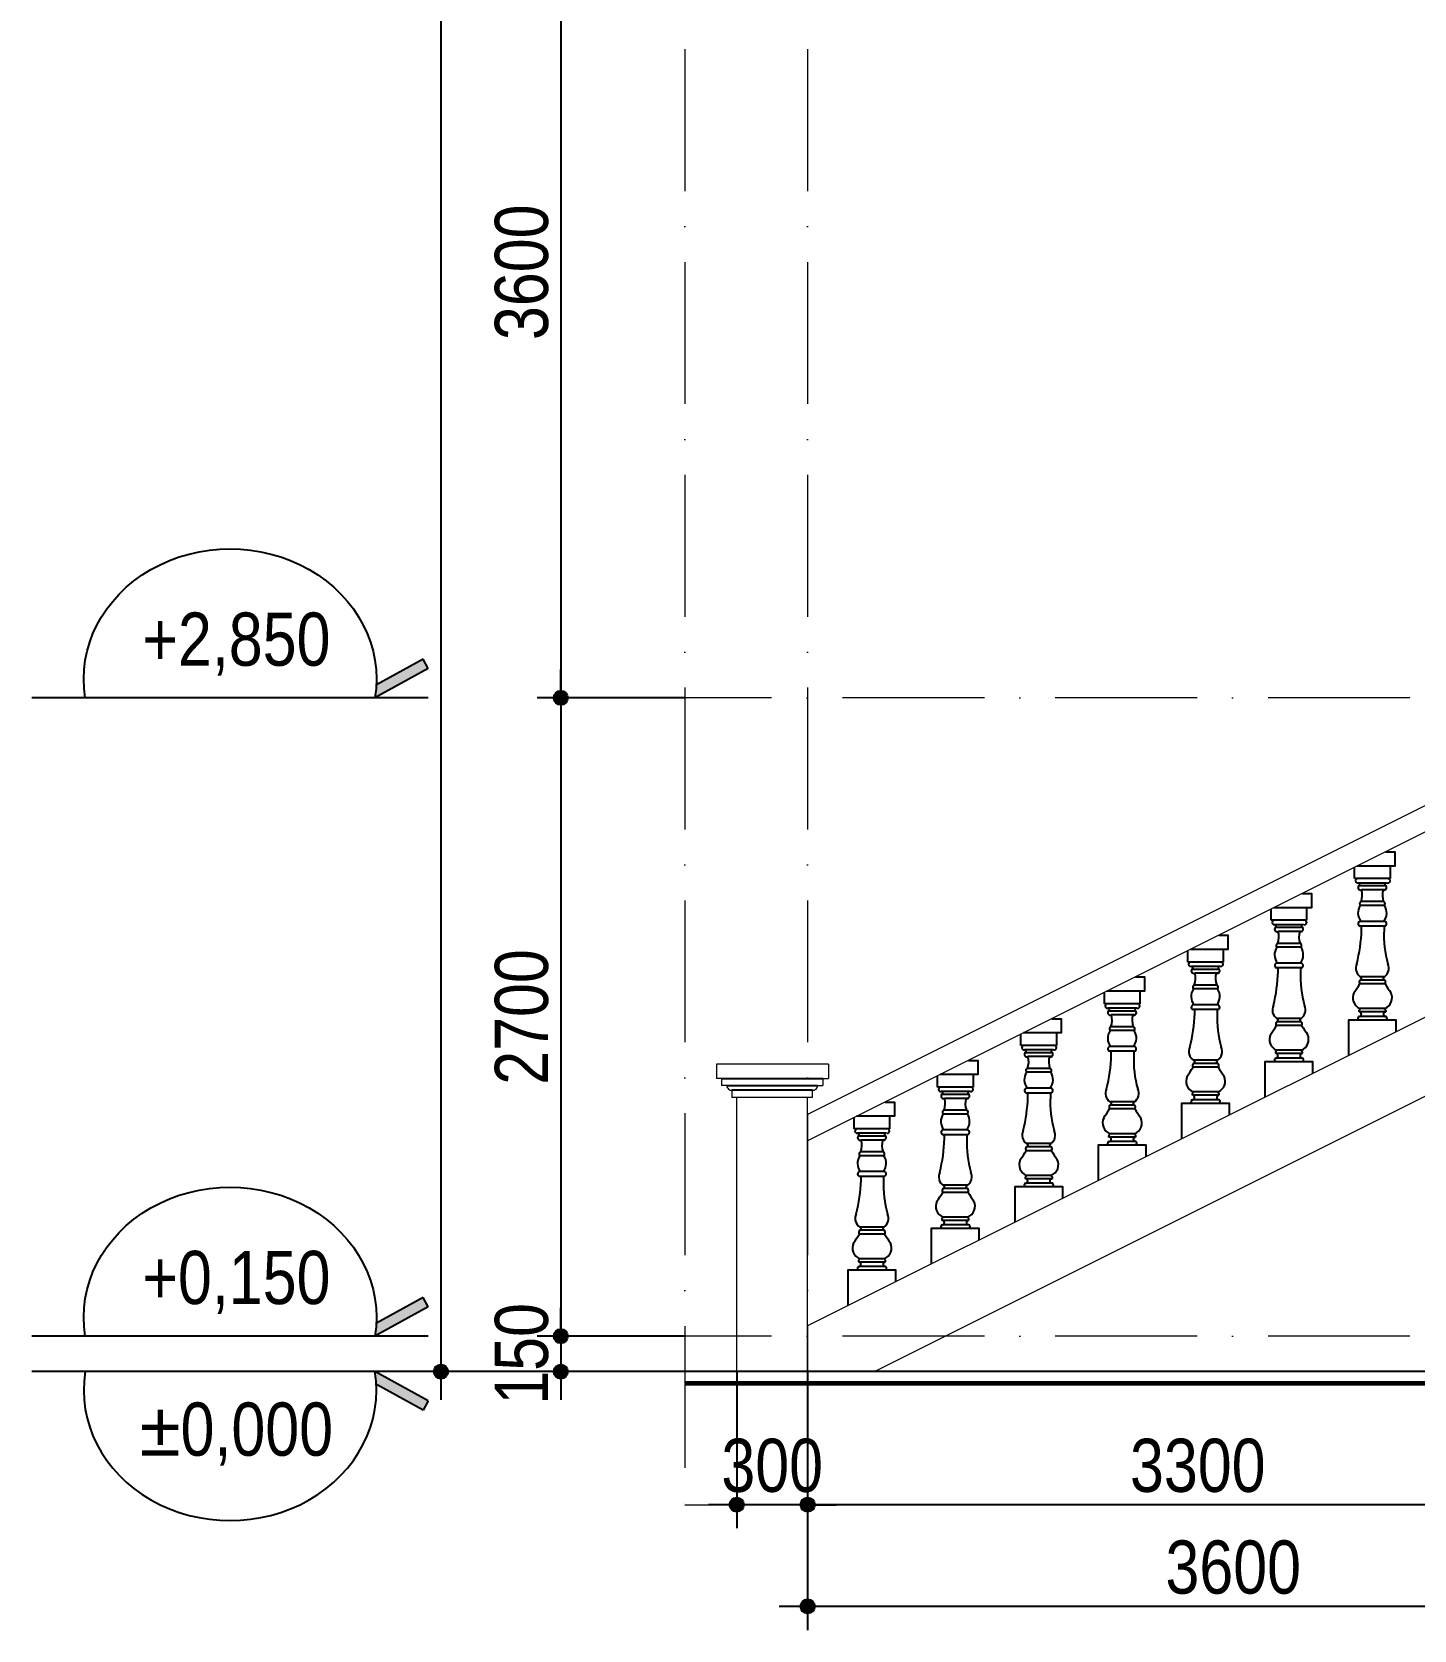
# Model space of a CAD drawing. Extents: x -1107188 to -523840, y 39692 to 514392.
# Drawn here: x -1055504 to -1049659, y 409059 to 415818 of the extents above; entities that cross this region are included whole.
import ezdxf
from ezdxf.enums import TextEntityAlignment as Align

# ---------------------------------------------------------------- set-up
doc = ezdxf.new("R2010")
doc.units = 0
doc.linetypes.add('ACAD_ISO10W100', pattern=[18, 12, -3, 0, -3])
doc.layers.get('DEFPOINTS').update_dxf_attribs({"linetype": 'CONTINUOUS'})
for name, color, linetype in [('DIM', 1, 'CONTINUOUS'), ('HATCH', 8, 'CONTINUOUS'), ('TAGS', 60, 'CONTINUOUS'), ('TUONG', 131, 'CONTINUOUS')]:
    doc.layers.add(name, color=color, linetype=linetype)
doc.layers.add('NET-THAY', color=2, linetype='CONTINUOUS', lineweight=13)
doc.layers.add('TRUC', color=24, linetype='CONTINUOUS', lineweight=0)
doc.styles.add('HEL-CONDENSE', font='')
doc.styles.get("Standard").update_dxf_attribs({"font": ''})
doc.styles.add('VNI-HELVE-CONDENSEN', font='')
doc.styles.get('HEL-CONDENSE').set_extended_font_data('VNI-Helve-Condense')
doc.styles.get('Standard').set_extended_font_data('VNI-Helve-Condense')
doc.styles.get('VNI-HELVE-CONDENSEN').set_extended_font_data('VNI-Helve-Condense')
doc.dimstyles.new('D100', dxfattribs={"dimtxt": 225, "dimasz": 1.2, "dimexe": 100, "dimexo": 0, "dimgap": 50, "dimtad": 1, "dimdec": 0, "dimzin": 13, "dimdsep": 46, "dimtxsty": 'HEL-CONDENSE', "dimblk": 'D50', "dimcen": 0, "dimclrd": 1, "dimclre": 1, "dimclrt": 7, "dimadec": 0, "dimazin": 0, "dimtfac": 1, "dimtdec": 0, "dimtmove": 0, "dimatfit": 3, "dimldrblk": 'D50', "dimfxl": 1, "dimtolj": 1, "dimtzin": 13, "dimarcsym": 0})
doc.dimstyles.get("Standard").update_dxf_attribs({"dimtxt": 0.18, "dimasz": 0.18, "dimexe": 0.18, "dimexo": 0.0625, "dimgap": 0.09, "dimtad": 0, "dimtih": 1, "dimtoh": 1, "dimdec": 4, "dimzin": 0, "dimdsep": 46, "dimtxsty": 'Standard', "dimcen": 0.09, "dimadec": 0, "dimazin": 0, "dimtfac": 1, "dimtdec": 4, "dimtofl": 0, "dimtmove": 0, "dimatfit": 3, "dimfxl": 1, "dimtolj": 1, "dimtzin": 0, "dimarcsym": 0})

# ---------------------------------------------------------------- blocks, each defined once
blk = doc.blocks.new('D50')
at = {"layer": 'DIM'}
blk.add_hatch(color=256, dxfattribs=at).paths.add_polyline_path([(25, 0, 1), (-25, 0, 1)])
blk.add_line((25, 0), (100, 0), dxfattribs=at)
blk.add_circle((0, 0), 25, dxfattribs=at)
blk = doc.blocks.new('*D899')
at = {"layer": 'DEFPOINTS', "color": 0, "transparency": 16777216}
for p in [(-1052223.3, 409588.8), (-1048623.3, 409588.8), (-1052223.3, 409158.5)]:
    blk.add_point(p, dxfattribs=at)
at = {"layer": 'DIM', "color": 1, "lineweight": -2, "transparency": 16777216}
for p, q in [((-1052223.3, 409588.8), (-1052223.3, 409058.5)), ((-1048623.3, 409588.8), (-1048623.3, 409058.5)), ((-1048624.5, 409158.5), (-1052222.1, 409158.5))]:
    blk.add_line(p, q, dxfattribs=at)
at = {"layer": 'DIM', "color": 1, "lineweight": -2, "transparency": 16777216, "xscale": 1.199999999999999, "yscale": 1.199999999999999, "zscale": 1.199999999999999, "rotation": 180}
blk.add_blockref('D50', (-1052223.3, 409158.5), dxfattribs=at)
at = {"layer": 'DIM', "color": 1, "lineweight": -2, "transparency": 16777216, "xscale": 1.199999999999999, "yscale": 1.199999999999999, "zscale": 1.199999999999999}
blk.add_blockref('D50', (-1048623.3, 409158.5), dxfattribs=at)
at = {"layer": 'DIM', "color": 7, "transparency": 16777216, "insert": (-1050423.3, 409323.4), "char_height": 225, "attachment_point": 5, "style": 'HEL-CONDENSE'}
blk.add_mtext('\\A1;3600', dxfattribs=at)
blk = doc.blocks.new('CAODO')
at = {"layer": 'TAGS', "linetype": 'Continuous'}
h = blk.add_hatch(color=256, dxfattribs=at)
edge = h.paths.add_edge_path()
edge.add_line((-906.9, 181.5), (-931, 137.7))
edge.add_line((-931, 137.7), (-681, 0))
edge.add_ellipse((0, 87.1), major_axis=(688, 0), ratio=0.890858, start_angle=182.47792, end_angle=188.16658, ccw=False)
edge.add_line((-687.4, 60.6), (-906.9, 181.5))
for p, q in [((-931, 137.7), (-906.9, 181.5)), ((-906.9, 181.5), (-687.4, 60.6)), ((-931, 137.7), (-681, 0)), ((-931, 0), (931, 0))]:
    blk.add_line(p, q, dxfattribs=at)
blk.add_ellipse((0, 87.1), major_axis=(688, 0), ratio=0.890858, start_param=-0.142534, end_param=3.284126, dxfattribs=at)
at = {"layer": 'TAGS', "linetype": 'Continuous', "style": 'VNI-HELVE-CONDENSEN'}
blk.add_attdef('0.000', text='', height=250, dxfattribs=at).set_placement((0.2, 232.3), align=Align.MIDDLE_CENTER)
blk = doc.blocks.new('*D903')
at = {"layer": 'DEFPOINTS', "color": 0, "transparency": 16777216}
for p in [(-1052743.1, 416601.6), (-1053267.5, 413001.6), (-1052743.1, 413001.6)]:
    blk.add_point(p, dxfattribs=at)
at = {"layer": 'DIM', "color": 1, "lineweight": -2, "transparency": 16777216}
for p, q in [((-1052743.1, 416601.6), (-1053367.5, 416601.6)), ((-1053267.5, 416600.4), (-1053267.5, 413002.8)), ((-1052743.1, 413001.6), (-1053367.5, 413001.6))]:
    blk.add_line(p, q, dxfattribs=at)
at = {"layer": 'DIM', "color": 1, "lineweight": -2, "transparency": 16777216, "xscale": 1.199999999999999, "yscale": 1.199999999999999, "zscale": 1.199999999999999}
for p, rotation in [((-1053267.5, 416601.6), 90), ((-1053267.5, 413001.6), 270)]:
    blk.add_blockref('D50', p, dxfattribs=dict(at, rotation=rotation))
at = {"layer": 'DIM', "color": 7, "transparency": 16777216, "insert": (-1053432.4, 414801.6), "char_height": 225, "attachment_point": 5, "rotation": 90, "style": 'HEL-CONDENSE'}
blk.add_mtext('\\A1;3600', dxfattribs=at)
blk = doc.blocks.new('*D904')
at = {"layer": 'DEFPOINTS', "color": 0, "transparency": 16777216}
for p in [(-1052743.1, 413001.6), (-1053267.5, 410301.6), (-1052743.1, 410301.6)]:
    blk.add_point(p, dxfattribs=at)
at = {"layer": 'DIM', "color": 1, "lineweight": -2, "transparency": 16777216}
for p, q in [((-1052743.1, 413001.6), (-1053367.5, 413001.6)), ((-1053267.5, 413000.4), (-1053267.5, 410302.8)), ((-1052743.1, 410301.6), (-1053367.5, 410301.6))]:
    blk.add_line(p, q, dxfattribs=at)
at = {"layer": 'DIM', "color": 1, "lineweight": -2, "transparency": 16777216, "xscale": 1.199999999999999, "yscale": 1.199999999999999, "zscale": 1.199999999999999}
for p, rotation in [((-1053267.5, 413001.6), 90), ((-1053267.5, 410301.6), 270)]:
    blk.add_blockref('D50', p, dxfattribs=dict(at, rotation=rotation))
at = {"layer": 'DIM', "color": 7, "transparency": 16777216, "insert": (-1053432.4, 411651.6), "char_height": 225, "attachment_point": 5, "rotation": 90, "style": 'HEL-CONDENSE'}
blk.add_mtext('\\A1;2700', dxfattribs=at)
blk = doc.blocks.new('*D905')
at = {"layer": 'DEFPOINTS', "color": 0, "transparency": 16777216}
for p in [(-1052743.1, 410301.6), (-1053267.5, 410151.6), (-1052743.1, 410151.6)]:
    blk.add_point(p, dxfattribs=at)
at = {"layer": 'DIM', "color": 1, "lineweight": -2, "transparency": 16777216}
for p, q in [((-1052743.1, 410301.6), (-1053367.5, 410301.6)), ((-1053267.5, 410300.4), (-1053267.5, 410152.8)), ((-1052743.1, 410151.6), (-1053367.5, 410151.6))]:
    blk.add_line(p, q, dxfattribs=at)
at = {"layer": 'DIM', "color": 1, "lineweight": -2, "transparency": 16777216, "xscale": 1.199999999999999, "yscale": 1.199999999999999, "zscale": 1.199999999999999}
for p, rotation in [((-1053267.5, 410301.6), 90), ((-1053267.5, 410151.6), 270)]:
    blk.add_blockref('D50', p, dxfattribs=dict(at, rotation=rotation))
at = {"layer": 'DIM', "color": 7, "transparency": 16777216, "insert": (-1053432.4, 410226.6), "char_height": 225, "attachment_point": 5, "rotation": 90, "style": 'HEL-CONDENSE'}
blk.add_mtext('\\A1;150', dxfattribs=at)
blk = doc.blocks.new('*D906')
at = {"layer": 'DEFPOINTS', "color": 0, "transparency": 16777216}
for p in [(-1053367.5, 423501.6), (-1053774.5, 410151.6), (-1053367.5, 410151.6)]:
    blk.add_point(p, dxfattribs=at)
at = {"layer": 'DIM', "color": 1, "lineweight": -2, "transparency": 16777216}
for p, q in [((-1053367.5, 423501.6), (-1053874.5, 423501.6)), ((-1053774.5, 423500.4), (-1053774.5, 410152.8)), ((-1053367.5, 410151.6), (-1053874.5, 410151.6))]:
    blk.add_line(p, q, dxfattribs=at)
at = {"layer": 'DIM', "color": 1, "lineweight": -2, "transparency": 16777216, "xscale": 1.199999999999999, "yscale": 1.199999999999999, "zscale": 1.199999999999999}
for p, rotation in [((-1053774.5, 423501.6), 90), ((-1053774.5, 410151.6), 270)]:
    blk.add_blockref('D50', p, dxfattribs=dict(at, rotation=rotation))
at = {"layer": 'DIM', "color": 7, "transparency": 16777216, "insert": (-1053939.4, 416995.5), "char_height": 225, "attachment_point": 5, "rotation": 90, "style": 'HEL-CONDENSE'}
blk.add_mtext('\\A1;13350', dxfattribs=at)
blk = doc.blocks.new('*D1027')
at = {"layer": 'DEFPOINTS', "color": 0, "linetype": 'Continuous', "transparency": 16777216}
for p in [(-1052223.3, 410151.6), (-1048923.3, 410151.6), (-1052223.3, 409588.8)]:
    blk.add_point(p, dxfattribs=at)
at = {"layer": 'DIM', "color": 1, "linetype": 'Continuous', "lineweight": -2, "transparency": 16777216}
for p, q in [((-1052223.3, 410151.6), (-1052223.3, 409488.8)), ((-1048923.3, 410151.6), (-1048923.3, 409488.8)), ((-1048924.5, 409588.8), (-1052222.1, 409588.8))]:
    blk.add_line(p, q, dxfattribs=at)
at = {"layer": 'DIM', "color": 1, "linetype": 'Continuous', "lineweight": -2, "transparency": 16777216, "xscale": 1.199999999999999, "yscale": 1.199999999999999, "zscale": 1.199999999999999, "rotation": 180}
blk.add_blockref('D50', (-1052223.3, 409588.8), dxfattribs=at)
at = {"layer": 'DIM', "color": 1, "linetype": 'Continuous', "lineweight": -2, "transparency": 16777216, "xscale": 1.199999999999999, "yscale": 1.199999999999999, "zscale": 1.199999999999999}
blk.add_blockref('D50', (-1048923.3, 409588.8), dxfattribs=at)
at = {"layer": 'DIM', "color": 7, "linetype": 'Continuous', "transparency": 16777216, "insert": (-1050573.3, 409753.7), "char_height": 225, "attachment_point": 5, "style": 'HEL-CONDENSE'}
blk.add_mtext('\\A1;3300', dxfattribs=at)
blk = doc.blocks.new('*D1028')
at = {"layer": 'DEFPOINTS', "color": 0, "linetype": 'Continuous', "transparency": 16777216}
for p in [(-1052523.3, 410151.6), (-1052223.3, 410151.6), (-1052523.3, 409588.8)]:
    blk.add_point(p, dxfattribs=at)
at = {"layer": 'DIM', "color": 1, "linetype": 'Continuous', "lineweight": -2, "transparency": 16777216}
for p, q in [((-1052523.3, 410151.6), (-1052523.3, 409488.8)), ((-1052223.3, 410151.6), (-1052223.3, 409488.8)), ((-1052224.5, 409588.8), (-1052522.1, 409588.8))]:
    blk.add_line(p, q, dxfattribs=at)
at = {"layer": 'DIM', "color": 1, "linetype": 'Continuous', "lineweight": -2, "transparency": 16777216, "xscale": 1.199999999999999, "yscale": 1.199999999999999, "zscale": 1.199999999999999, "rotation": 180}
blk.add_blockref('D50', (-1052523.3, 409588.8), dxfattribs=at)
at = {"layer": 'DIM', "color": 1, "linetype": 'Continuous', "lineweight": -2, "transparency": 16777216, "xscale": 1.199999999999999, "yscale": 1.199999999999999, "zscale": 1.199999999999999}
blk.add_blockref('D50', (-1052223.3, 409588.8), dxfattribs=at)
at = {"layer": 'DIM', "color": 7, "linetype": 'Continuous', "transparency": 16777216, "insert": (-1052373.3, 409753.7), "char_height": 225, "attachment_point": 5, "style": 'HEL-CONDENSE'}
blk.add_mtext('\\A1;300', dxfattribs=at)

msp = doc.modelspace()

# ---------------------------------------------------------------- linework, layer by layer
at = {"layer": 'HATCH', "ltscale": 100}
for p, q in [((-1049909.991, 412236.915), (-1049909.991, 412284.535)), ((-1049759.991, 412290.032), (-1049759.991, 412236.915)), ((-1049895.301, 412236.915), (-1049909.991, 412236.915)), ((-1049772.635, 412217.957), (-1049894.836, 412217.957)), ((-1049770.942, 412236.915), (-1049894.531, 412236.915)), ((-1049776.548, 412205.863), (-1049893.434, 412205.863)), ((-1049759.991, 412236.915), (-1049770.942, 412236.915)), ((-1049787.62, 412139.453), (-1049882.362, 412139.453)), ((-1049781.787, 412189.341), (-1049880.455, 412189.341)), ((-1050262.777, 412060.522), (-1050262.777, 412108.142)), ((-1050112.777, 412113.639), (-1050112.777, 412060.522)), ((-1049784.446, 412123.197), (-1049885.536, 412123.197)), ((-1050248.087, 412060.522), (-1050262.777, 412060.522)), ((-1050125.421, 412041.564), (-1050247.622, 412041.564)), ((-1050123.728, 412060.522), (-1050247.317, 412060.522)), ((-1050129.334, 412029.47), (-1050246.22, 412029.47)), ((-1050134.573, 412012.948), (-1050233.241, 412012.948)), ((-1050112.777, 412060.522), (-1050123.728, 412060.522)), ((-1049887.679, 412035.508), (-1049887.679, 412035.508)), ((-1049880.679, 412019.571), (-1049880.679, 412035.508)), ((-1049785.564, 412035.508), (-1049785.564, 412019.571)), ((-1049782.303, 412035.508), (-1049782.303, 412035.508)), ((-1049782.303, 412035.508), (-1049782.303, 412035.508)), ((-1050615.563, 411884.129), (-1050615.563, 411931.749)), ((-1050465.563, 411937.246), (-1050465.563, 411884.129)), ((-1050137.232, 411946.804), (-1050238.322, 411946.804)), ((-1050140.406, 411963.06), (-1050235.148, 411963.06)), ((-1050600.873, 411884.129), (-1050615.563, 411884.129)), ((-1050478.208, 411865.171), (-1050600.408, 411865.171)), ((-1050476.514, 411884.129), (-1050600.103, 411884.129)), ((-1050465.563, 411884.129), (-1050476.514, 411884.129)), ((-1050240.465, 411859.115), (-1050240.465, 411859.115)), ((-1050233.465, 411843.178), (-1050233.465, 411859.115)), ((-1050138.35, 411859.115), (-1050138.35, 411843.178)), ((-1050135.089, 411859.115), (-1050135.089, 411859.115)), ((-1050135.089, 411859.115), (-1050135.089, 411859.115)), ((-1050482.12, 411853.077), (-1050599.006, 411853.077)), ((-1050487.359, 411836.555), (-1050586.027, 411836.555)), ((-1050968.349, 411707.736), (-1050968.349, 411755.356)), ((-1050818.349, 411760.853), (-1050818.349, 411707.736)), ((-1050490.018, 411770.411), (-1050591.108, 411770.411)), ((-1050493.192, 411786.667), (-1050587.934, 411786.667)), ((-1050953.66, 411707.736), (-1050968.349, 411707.736)), ((-1050830.994, 411688.778), (-1050953.195, 411688.778)), ((-1050829.3, 411707.736), (-1050952.889, 411707.736)), ((-1050834.906, 411676.684), (-1050951.792, 411676.684)), ((-1050840.145, 411660.162), (-1050938.813, 411660.162)), ((-1050818.349, 411707.736), (-1050829.3, 411707.736)), ((-1050593.251, 411682.722), (-1050593.251, 411682.722)), ((-1050586.251, 411666.785), (-1050586.251, 411682.722)), ((-1050491.136, 411682.722), (-1050491.136, 411666.785)), ((-1050487.875, 411682.722), (-1050487.875, 411682.722)), ((-1050487.875, 411682.722), (-1050487.875, 411682.722)), ((-1049888.28, 411673.088), (-1049890.549, 411673.088)), ((-1049780.701, 411673.088), (-1049888.28, 411673.088)), ((-1049887.06, 411683.599), (-1049887.06, 411687.103)), ((-1049781.921, 411687.103), (-1049887.06, 411687.103)), ((-1049781.921, 411683.599), (-1049781.921, 411687.103)), ((-1049780.701, 411673.088), (-1049778.432, 411673.088)), ((-1050842.804, 411594.018), (-1050943.894, 411594.018)), ((-1050845.978, 411610.274), (-1050940.72, 411610.274)), ((-1049934.991, 411640.034), (-1049734.991, 411640.034)), ((-1049895.253, 411640.807), (-1049895.253, 411643.562)), ((-1049890.549, 411654.072), (-1049888.28, 411654.072)), ((-1049780.748, 411654.072), (-1049888.28, 411654.072)), ((-1049778.432, 411654.072), (-1049780.701, 411654.072)), ((-1049773.729, 411640.034), (-1049773.729, 411643.562)), ((-1049734.991, 411640.034), (-1049734.991, 411589.411)), ((-1051321.135, 411531.343), (-1051321.135, 411578.962)), ((-1051306.446, 411531.343), (-1051321.135, 411531.343)), ((-1051182.087, 411531.343), (-1051305.675, 411531.343)), ((-1051171.135, 411531.343), (-1051182.087, 411531.343)), ((-1051171.135, 411584.46), (-1051171.135, 411531.343)), ((-1051183.78, 411512.385), (-1051305.981, 411512.385)), ((-1051187.692, 411500.291), (-1051304.579, 411500.291)), ((-1051192.931, 411483.769), (-1051291.599, 411483.769)), ((-1050946.037, 411506.329), (-1050946.037, 411506.329)), ((-1050939.037, 411490.391), (-1050939.037, 411506.329)), ((-1050843.923, 411506.329), (-1050843.923, 411490.391)), ((-1050840.661, 411506.329), (-1050840.661, 411506.329)), ((-1050840.661, 411506.329), (-1050840.661, 411506.329)), ((-1050287.777, 411463.641), (-1050087.777, 411463.641)), ((-1050248.039, 411464.414), (-1050248.039, 411467.168)), ((-1050241.066, 411496.695), (-1050243.335, 411496.695)), ((-1050243.335, 411477.679), (-1050241.066, 411477.679)), ((-1050133.488, 411496.695), (-1050241.066, 411496.695)), ((-1050133.534, 411477.679), (-1050241.066, 411477.679)), ((-1050239.846, 411507.206), (-1050239.846, 411510.71)), ((-1050134.707, 411510.71), (-1050239.846, 411510.71)), ((-1050134.707, 411507.206), (-1050134.707, 411510.71)), ((-1050133.488, 411496.695), (-1050131.218, 411496.695)), ((-1050131.218, 411477.679), (-1050133.488, 411477.679)), ((-1050126.515, 411463.641), (-1050126.515, 411467.168)), ((-1050087.777, 411463.641), (-1050087.777, 411413.018)), ((-1051673.922, 411354.95), (-1051673.922, 411402.569)), ((-1051523.922, 411408.067), (-1051523.922, 411354.95)), ((-1051195.59, 411417.625), (-1051296.68, 411417.625)), ((-1051198.765, 411433.881), (-1051293.506, 411433.881)), ((-1051659.232, 411354.95), (-1051673.922, 411354.95)), ((-1051536.566, 411335.992), (-1051658.767, 411335.992)), ((-1051534.873, 411354.95), (-1051658.461, 411354.95)), ((-1051540.478, 411323.898), (-1051657.365, 411323.898)), ((-1051523.922, 411354.95), (-1051534.873, 411354.95)), ((-1051298.824, 411329.936), (-1051298.824, 411329.936)), ((-1051291.824, 411313.998), (-1051291.824, 411329.936)), ((-1051196.709, 411329.936), (-1051196.709, 411313.998)), ((-1051193.447, 411329.936), (-1051193.447, 411329.936)), ((-1051193.447, 411329.936), (-1051193.447, 411329.936)), ((-1050593.852, 411320.302), (-1050596.121, 411320.302)), ((-1050486.274, 411320.302), (-1050593.852, 411320.302)), ((-1050592.632, 411330.813), (-1050592.632, 411334.317)), ((-1050487.493, 411334.317), (-1050592.632, 411334.317)), ((-1050487.493, 411330.813), (-1050487.493, 411334.317)), ((-1050486.274, 411320.302), (-1050484.004, 411320.302)), ((-1051551.551, 411257.487), (-1051646.292, 411257.487)), ((-1051545.718, 411307.376), (-1051644.386, 411307.376)), ((-1050640.563, 411287.248), (-1050440.563, 411287.248)), ((-1050600.825, 411288.021), (-1050600.825, 411290.775)), ((-1050596.121, 411301.286), (-1050593.852, 411301.286)), ((-1050486.32, 411301.286), (-1050593.852, 411301.286)), ((-1050484.004, 411301.286), (-1050486.274, 411301.286)), ((-1050479.301, 411287.248), (-1050479.301, 411290.775)), ((-1050440.563, 411287.248), (-1050440.563, 411236.625)), ((-1052026.708, 411178.557), (-1052026.708, 411226.176)), ((-1051876.708, 411231.674), (-1051876.708, 411178.557)), ((-1051548.377, 411241.232), (-1051649.467, 411241.232)), ((-1052012.018, 411178.557), (-1052026.708, 411178.557)), ((-1051889.352, 411159.598), (-1052011.553, 411159.598)), ((-1051887.659, 411178.557), (-1052011.248, 411178.557)), ((-1051893.264, 411147.505), (-1052010.151, 411147.505)), ((-1051898.504, 411130.982), (-1051997.172, 411130.982)), ((-1051876.708, 411178.557), (-1051887.659, 411178.557)), ((-1051651.61, 411153.543), (-1051651.61, 411153.543)), ((-1051644.61, 411137.605), (-1051644.61, 411153.543)), ((-1051549.495, 411153.543), (-1051549.495, 411137.605)), ((-1051546.233, 411153.543), (-1051546.233, 411153.543)), ((-1051546.233, 411153.543), (-1051546.233, 411153.543)), ((-1050946.638, 411143.909), (-1050948.908, 411143.909)), ((-1050948.908, 411124.893), (-1050946.638, 411124.893)), ((-1050839.06, 411143.909), (-1050946.638, 411143.909)), ((-1050839.106, 411124.893), (-1050946.638, 411124.893)), ((-1050945.419, 411154.42), (-1050945.419, 411157.924)), ((-1050840.28, 411157.924), (-1050945.419, 411157.924)), ((-1050840.28, 411154.42), (-1050840.28, 411157.924)), ((-1050839.06, 411143.909), (-1050836.791, 411143.909)), ((-1050836.791, 411124.893), (-1050839.06, 411124.893)), ((-1051901.163, 411064.839), (-1052002.253, 411064.839)), ((-1051904.337, 411081.094), (-1051999.078, 411081.094)), ((-1050993.349, 411110.855), (-1050793.349, 411110.855)), ((-1050953.611, 411111.627), (-1050953.611, 411114.382)), ((-1050832.087, 411110.855), (-1050832.087, 411114.382)), ((-1050793.349, 411110.855), (-1050793.349, 411060.232)), ((-1051298.205, 410978.027), (-1051298.205, 410981.531)), ((-1051193.066, 410981.531), (-1051298.205, 410981.531)), ((-1051193.066, 410978.027), (-1051193.066, 410981.531)), ((-1052004.396, 410977.15), (-1052004.396, 410977.15)), ((-1051997.396, 410961.212), (-1051997.396, 410977.15)), ((-1051902.281, 410977.15), (-1051902.281, 410961.212)), ((-1051899.02, 410977.15), (-1051899.02, 410977.15)), ((-1051899.02, 410977.15), (-1051899.02, 410977.15)), ((-1051346.135, 410934.462), (-1051146.135, 410934.462)), ((-1051306.397, 410935.234), (-1051306.397, 410937.989)), ((-1051299.425, 410967.516), (-1051301.694, 410967.516)), ((-1051301.694, 410948.5), (-1051299.425, 410948.5)), ((-1051191.846, 410967.516), (-1051299.425, 410967.516)), ((-1051191.892, 410948.5), (-1051299.425, 410948.5)), ((-1051191.846, 410967.516), (-1051189.577, 410967.516)), ((-1051189.577, 410948.5), (-1051191.846, 410948.5)), ((-1051184.873, 410934.462), (-1051184.873, 410937.989)), ((-1051146.135, 410934.462), (-1051146.135, 410883.839)), ((-1051652.211, 410791.123), (-1051654.48, 410791.123)), ((-1051544.632, 410791.123), (-1051652.211, 410791.123)), ((-1051650.991, 410801.634), (-1051650.991, 410805.138)), ((-1051545.852, 410805.138), (-1051650.991, 410805.138)), ((-1051545.852, 410801.634), (-1051545.852, 410805.138)), ((-1051544.632, 410791.123), (-1051542.363, 410791.123)), ((-1051698.922, 410758.069), (-1051498.922, 410758.069)), ((-1051659.183, 410758.841), (-1051659.183, 410761.596)), ((-1051654.48, 410772.107), (-1051652.211, 410772.107)), ((-1051544.678, 410772.107), (-1051652.211, 410772.107)), ((-1051542.363, 410772.107), (-1051544.632, 410772.107)), ((-1051537.659, 410758.069), (-1051537.659, 410761.596)), ((-1051498.922, 410758.069), (-1051498.922, 410707.446)), ((-1052051.708, 410581.676), (-1051851.708, 410581.676)), ((-1052011.97, 410582.448), (-1052011.97, 410585.203)), ((-1052004.997, 410614.73), (-1052007.266, 410614.73)), ((-1052007.266, 410595.714), (-1052004.997, 410595.714)), ((-1051897.418, 410614.73), (-1052004.997, 410614.73)), ((-1051897.464, 410595.714), (-1052004.997, 410595.714)), ((-1052003.777, 410625.241), (-1052003.777, 410628.745)), ((-1051898.638, 410628.745), (-1052003.777, 410628.745)), ((-1051898.638, 410625.241), (-1051898.638, 410628.745)), ((-1051897.418, 410614.73), (-1051895.149, 410614.73)), ((-1051895.149, 410595.714), (-1051897.418, 410595.714)), ((-1051890.446, 410581.676), (-1051890.446, 410585.203)), ((-1051851.708, 410581.676), (-1051851.708, 410531.052))]:
    msp.add_line(p, q, dxfattribs=at)
at = {"layer": 'HATCH'}
for p, q in [((-1049782.303, 412035.508), (-1049887.679, 412035.508)), ((-1049787.73, 412055.813), (-1049882.251, 412055.813)), ((-1049880.679, 412019.571), (-1049880.679, 412019.571)), ((-1050135.089, 411859.115), (-1050240.465, 411859.115)), ((-1050140.516, 411879.419), (-1050235.038, 411879.419)), ((-1050233.465, 411843.178), (-1050233.465, 411843.178)), ((-1049781.13, 411791.675), (-1049887.851, 411791.675)), ((-1049782.746, 411821.606), (-1049886.235, 411821.606)), ((-1049782.746, 411807.812), (-1049886.235, 411807.812)), ((-1050487.875, 411682.722), (-1050593.251, 411682.722)), ((-1050493.302, 411703.026), (-1050587.824, 411703.026)), ((-1050586.251, 411666.785), (-1050586.251, 411666.785)), ((-1050133.916, 411615.281), (-1050240.637, 411615.281)), ((-1050135.532, 411645.213), (-1050239.021, 411645.213)), ((-1050135.532, 411631.419), (-1050239.021, 411631.419)), ((-1050846.089, 411526.633), (-1050940.61, 411526.633)), ((-1050840.661, 411506.329), (-1050946.037, 411506.329)), ((-1050939.037, 411490.391), (-1050939.037, 411490.391)), ((-1050488.318, 411468.82), (-1050591.808, 411468.82)), ((-1050488.318, 411455.026), (-1050591.808, 411455.026)), ((-1050486.702, 411438.888), (-1050593.424, 411438.888)), ((-1051193.447, 411329.936), (-1051298.824, 411329.936)), ((-1051198.875, 411350.24), (-1051293.396, 411350.24)), ((-1051291.824, 411313.998), (-1051291.824, 411313.998)), ((-1050839.488, 411262.495), (-1050946.21, 411262.495)), ((-1050841.104, 411292.427), (-1050944.594, 411292.427)), ((-1050841.104, 411278.633), (-1050944.594, 411278.633)), ((-1051546.233, 411153.543), (-1051651.61, 411153.543)), ((-1051551.661, 411173.847), (-1051646.182, 411173.847)), ((-1051644.61, 411137.605), (-1051644.61, 411137.605)), ((-1051193.891, 411116.034), (-1051297.38, 411116.034)), ((-1051192.275, 411086.102), (-1051298.996, 411086.102)), ((-1051193.891, 411102.24), (-1051297.38, 411102.24)), ((-1051904.447, 410997.454), (-1051998.968, 410997.454)), ((-1051899.02, 410977.15), (-1052004.396, 410977.15)), ((-1051997.396, 410961.212), (-1051997.396, 410961.212)), ((-1051546.677, 410939.641), (-1051650.166, 410939.641)), ((-1051546.677, 410925.847), (-1051650.166, 410925.847)), ((-1051545.061, 410909.709), (-1051651.782, 410909.709)), ((-1051897.847, 410733.316), (-1052004.568, 410733.316)), ((-1051899.463, 410763.248), (-1052002.952, 410763.248)), ((-1051899.463, 410749.454), (-1052002.952, 410749.454))]:
    msp.add_line(p, q, dxfattribs=at)
at = {"layer": 'HATCH', "linetype": 'Continuous'}
for p, q in [((-1052587.323, 411391.638), (-1052159.323, 411391.638)), ((-1052565.323, 411361.638), (-1052181.323, 411361.638)), ((-1052203.323, 411341.638), (-1052543.323, 411341.638))]:
    msp.add_line(p, q, dxfattribs=at)
at = {"layer": 'HATCH', "ltscale": 100}
for points in [[(-1049778.996, 412350.032), (-1049739.991, 412350.032), (-1049739.991, 412290.032), (-1049898.996, 412290.032)], [(-1050131.782, 412173.639), (-1050092.777, 412173.639), (-1050092.777, 412113.639), (-1050251.782, 412113.639)], [(-1050484.568, 411997.246), (-1050445.564, 411997.246), (-1050445.564, 411937.246), (-1050604.568, 411937.246)], [(-1050837.355, 411820.853), (-1050798.35, 411820.853), (-1050798.35, 411760.853), (-1050957.355, 411760.853)], [(-1051190.141, 411644.46), (-1051151.136, 411644.46), (-1051151.136, 411584.46), (-1051310.141, 411584.46)], [(-1049934.991, 411489.411), (-1049934.991, 411640.034), (-1049734.991, 411640.034), (-1049734.991, 411589.411)], [(-1051542.927, 411468.067), (-1051503.922, 411468.067), (-1051503.922, 411408.067), (-1051662.927, 411408.067)], [(-1050287.777, 411313.018), (-1050287.777, 411463.641), (-1050087.777, 411463.641), (-1050087.777, 411413.018)], [(-1051895.713, 411291.674), (-1051856.708, 411291.674), (-1051856.708, 411231.674), (-1052015.713, 411231.674)], [(-1050640.563, 411136.625), (-1050640.563, 411287.248), (-1050440.563, 411287.248), (-1050440.563, 411236.625)], [(-1050993.349, 410960.232), (-1050993.349, 411110.855), (-1050793.349, 411110.855), (-1050793.349, 411060.232)], [(-1051346.135, 410783.839), (-1051346.135, 410934.462), (-1051146.135, 410934.462), (-1051146.135, 410883.839)], [(-1051698.922, 410607.446), (-1051698.922, 410758.069), (-1051498.922, 410758.069), (-1051498.922, 410707.446)], [(-1052051.708, 410431.052), (-1052051.708, 410581.676), (-1051851.708, 410581.676), (-1051851.708, 410531.052)]]:
    msp.add_lwpolyline(points, dxfattribs=at)
for centre, radius, start, end in [((-1049896.797, 412227.427), 9.605, 81.040631, 278.959369), ((-1049884.325, 412199.66), 11.021, 145.7449921, 290.5575887), ((-1049894.391, 412211.898), 6.11, 279.0074478, 98.5710373), ((-1049785.657, 412199.66), 11.021, 249.4424113, 34.2550079), ((-1049775.591, 412211.898), 6.11, 81.4289627, 260.9925522), ((-1049769.446, 412227.427), 9.605, 261.040631, 98.959369), ((-1049879.705, 412130.496), 9.342, 106.5212, 231.380323), ((-1049956.633, 412167.272), 79.31, 339.4660441, 16.1565114), ((-1049713.349, 412167.272), 79.31, 163.8434886, 200.5339559), ((-1049790.277, 412130.496), 9.342, 308.619677, 73.4788), ((-1049841.064, 412091.197), 54.789, 144.2625573, 219.8084955), ((-1049827.792, 412091.538), 53.677, 318.2753561, 36.1437704), ((-1050249.583, 412051.034), 9.605, 81.040631, 278.959369), ((-1050237.111, 412023.267), 11.021, 145.7449921, 290.5575887), ((-1050247.177, 412035.505), 6.11, 279.0074478, 98.5710373), ((-1050309.419, 411990.879), 79.31, 339.4660441, 16.1565114), ((-1050066.135, 411990.879), 79.31, 163.8434886, 200.5339559), ((-1050138.443, 412023.267), 11.021, 249.4424113, 34.2550079), ((-1050128.377, 412035.505), 6.11, 81.4289627, 260.9925522), ((-1050122.232, 412051.034), 9.605, 261.040631, 98.959369), ((-1050531.99, 412038.951), 651.6, 345.5813187, 358.2955877), ((-1049884.685, 412045.585), 10.513, 76.6174217, 253.4510612), ((-1049785.297, 412045.585), 10.513, 286.5489388, 103.3825783), ((-1049338.055, 411998.856), 447.989, 177.3497594, 195.8237065), ((-1050193.85, 411914.804), 54.789, 144.2625573, 219.8084955), ((-1050232.491, 411954.103), 9.342, 106.5212, 231.380323), ((-1050180.578, 411915.145), 53.677, 318.2753561, 36.1437704), ((-1050143.063, 411954.103), 9.342, 308.619677, 73.4788), ((-1050602.369, 411874.641), 9.605, 81.040631, 278.959369), ((-1050599.963, 411859.112), 6.11, 279.0074478, 98.5710373), ((-1050481.163, 411859.112), 6.11, 81.4289627, 260.9925522), ((-1050475.018, 411874.641), 9.605, 261.040631, 98.959369), ((-1050237.471, 411869.192), 10.513, 76.6174217, 253.4510612), ((-1050138.083, 411869.192), 10.513, 286.5489388, 103.3825783), ((-1049861.625, 411857.666), 43.657, 154.1526134, 235.686764), ((-1049808.357, 411857.666), 43.657, 304.313236, 25.8473866), ((-1050589.897, 411846.874), 11.021, 145.7449921, 290.5575887), ((-1050662.205, 411814.486), 79.31, 339.4660441, 16.1565114), ((-1050418.921, 411814.486), 79.31, 163.8434886, 200.5339559), ((-1050491.229, 411846.874), 11.021, 249.4424113, 34.2550079), ((-1050884.776, 411862.558), 651.6, 345.5813187, 358.2955877), ((-1049690.841, 411822.463), 447.989, 177.3497594, 195.8237065), ((-1050340.148, 412066.337), 529.161, 323.8710337, 328.7312947), ((-1049878.809, 411798.919), 11.586, 129.8623274, 218.7004174), ((-1049887.153, 411814.709), 6.958, 277.583686, 82.416314), ((-1049781.828, 411814.709), 6.958, 97.583686, 262.416314), ((-1049790.172, 411798.919), 11.586, 321.2995826, 50.1376726), ((-1049328.833, 412066.337), 529.161, 211.2687053, 216.1289663), ((-1050546.636, 411738.411), 54.789, 144.2625573, 219.8084955), ((-1050585.277, 411777.71), 9.342, 106.5212, 231.380323), ((-1050533.365, 411738.751), 53.677, 318.2753561, 36.1437704), ((-1050495.849, 411777.71), 9.342, 308.619677, 73.4788), ((-1049867.639, 411733.049), 49.882, 154.7328448, 247.0863122), ((-1049801.343, 411733.049), 49.882, 292.9136878, 25.2671552), ((-1050955.155, 411698.248), 9.605, 81.040631, 278.959369), ((-1050942.683, 411670.481), 11.021, 145.7449921, 290.5575887), ((-1050952.749, 411682.718), 6.11, 279.0074478, 98.5710373), ((-1051014.991, 411638.093), 79.31, 339.4660441, 16.1565114), ((-1050771.707, 411638.093), 79.31, 163.8434886, 200.5339559), ((-1050844.015, 411670.481), 11.021, 249.4424113, 34.2550079), ((-1050833.949, 411682.718), 6.11, 81.4289627, 260.9925522), ((-1050827.805, 411698.248), 9.605, 261.040631, 98.959369), ((-1051237.562, 411686.165), 651.6, 345.5813187, 358.2955877), ((-1050590.257, 411692.799), 10.513, 76.6174217, 253.4510612), ((-1050490.869, 411692.799), 10.513, 286.5489388, 103.3825783), ((-1050043.627, 411646.07), 447.989, 177.3497594, 195.8237065), ((-1050214.411, 411681.273), 43.657, 154.1526134, 235.686764), ((-1050161.143, 411681.273), 43.657, 304.313236, 25.8473866), ((-1049885.539, 411677.26), 6.519, 103.4923439, 219.7810576), ((-1049891.234, 411663.58), 9.956, 287.2611559, 72.7388441), ((-1049777.747, 411663.58), 9.956, 107.2611559, 252.7388441), ((-1049783.442, 411677.26), 6.519, 320.2189424, 76.5076561), ((-1050899.422, 411562.018), 54.789, 144.2625573, 219.8084955), ((-1050938.063, 411601.317), 9.342, 106.5212, 231.380323), ((-1050886.151, 411562.358), 53.677, 318.2753561, 36.1437704), ((-1050848.635, 411601.317), 9.342, 308.619677, 73.4788), ((-1050692.934, 411889.944), 529.161, 323.8710337, 328.7312947), ((-1050231.595, 411622.526), 11.586, 129.8623274, 218.7004174), ((-1050239.94, 411638.316), 6.958, 277.583686, 82.416314), ((-1050134.614, 411638.316), 6.958, 97.583686, 262.416314), ((-1050142.958, 411622.526), 11.586, 321.2995826, 50.1376726), ((-1049681.62, 411889.944), 529.161, 211.2687053, 216.1289663), ((-1049889.391, 411647.247), 6.923, 99.6260367, 212.1585941), ((-1049779.59, 411647.247), 6.923, 327.8414059, 80.3739633), ((-1051307.942, 411521.855), 9.605, 81.040631, 278.959369), ((-1051180.591, 411521.855), 9.605, 261.040631, 98.959369), ((-1050943.043, 411516.406), 10.513, 76.6174217, 253.4510612), ((-1050843.655, 411516.406), 10.513, 286.5489388, 103.3825783), ((-1050567.197, 411504.88), 43.657, 154.1526134, 235.686764), ((-1050513.929, 411504.88), 43.657, 304.313236, 25.8473866), ((-1050220.425, 411556.656), 49.882, 154.7328448, 247.0863122), ((-1050154.129, 411556.656), 49.882, 292.9136878, 25.2671552), ((-1051295.469, 411494.088), 11.021, 145.7449921, 290.5575887), ((-1051305.535, 411506.325), 6.11, 279.0074478, 98.5710373), ((-1051367.777, 411461.7), 79.31, 339.4660441, 16.1565114), ((-1051124.493, 411461.7), 79.31, 163.8434886, 200.5339559), ((-1051196.801, 411494.088), 11.021, 249.4424113, 34.2550079), ((-1051186.736, 411506.325), 6.11, 81.4289627, 260.9925522), ((-1051590.349, 411509.772), 651.6, 345.5813187, 358.2955877), ((-1050396.413, 411469.677), 447.989, 177.3497594, 195.8237065), ((-1050584.381, 411446.133), 11.586, 129.8623274, 218.7004174), ((-1050592.726, 411461.923), 6.958, 277.583686, 82.416314), ((-1050487.4, 411461.923), 6.958, 97.583686, 262.416314), ((-1050495.744, 411446.133), 11.586, 321.2995826, 50.1376726), ((-1050242.178, 411470.853), 6.923, 99.6260367, 212.1585941), ((-1050238.325, 411500.867), 6.519, 103.4923439, 219.7810576), ((-1050244.02, 411487.187), 9.956, 287.2611559, 72.7388441), ((-1050130.533, 411487.187), 9.956, 107.2611559, 252.7388441), ((-1050136.228, 411500.867), 6.519, 320.2189424, 76.5076561), ((-1050132.376, 411470.853), 6.923, 327.8414059, 80.3739633), ((-1051252.208, 411385.624), 54.789, 144.2625573, 219.8084955), ((-1051290.85, 411424.924), 9.342, 106.5212, 231.380323), ((-1051238.937, 411385.965), 53.677, 318.2753561, 36.1437704), ((-1051201.421, 411424.924), 9.342, 308.619677, 73.4788), ((-1050573.211, 411380.263), 49.882, 154.7328448, 247.0863122), ((-1051045.72, 411713.551), 529.161, 323.8710337, 328.7312947), ((-1050506.915, 411380.263), 49.882, 292.9136878, 25.2671552), ((-1050034.406, 411713.551), 529.161, 211.2687053, 216.1289663), ((-1051660.728, 411345.462), 9.605, 81.040631, 278.959369), ((-1051648.256, 411317.695), 11.021, 145.7449921, 290.5575887), ((-1051658.321, 411329.932), 6.11, 279.0074478, 98.5710373), ((-1051549.587, 411317.695), 11.021, 249.4424113, 34.2550079), ((-1051539.522, 411329.932), 6.11, 81.4289627, 260.9925522), ((-1051533.377, 411345.462), 9.605, 261.040631, 98.959369), ((-1051295.829, 411340.013), 10.513, 76.6174217, 253.4510612), ((-1051196.442, 411340.013), 10.513, 286.5489388, 103.3825783), ((-1050919.983, 411328.487), 43.657, 154.1526134, 235.686764), ((-1050866.715, 411328.487), 43.657, 304.313236, 25.8473866), ((-1050591.111, 411324.474), 6.519, 103.4923439, 219.7810576), ((-1050596.807, 411310.794), 9.956, 287.2611559, 72.7388441), ((-1050483.319, 411310.794), 9.956, 107.2611559, 252.7388441), ((-1050489.015, 411324.474), 6.519, 320.2189424, 76.5076561), ((-1051643.636, 411248.531), 9.342, 106.5212, 231.380323), ((-1051720.564, 411285.307), 79.31, 339.4660441, 16.1565114), ((-1051477.279, 411285.307), 79.31, 163.8434886, 200.5339559), ((-1051554.207, 411248.531), 9.342, 308.619677, 73.4788), ((-1051943.135, 411333.379), 651.6, 345.5813187, 358.2955877), ((-1050749.199, 411293.284), 447.989, 177.3497594, 195.8237065), ((-1051398.506, 411537.158), 529.161, 323.8710337, 328.7312947), ((-1050937.168, 411269.74), 11.586, 129.8623274, 218.7004174), ((-1050945.512, 411285.53), 6.958, 277.583686, 82.416314), ((-1050840.186, 411285.53), 6.958, 97.583686, 262.416314), ((-1050848.531, 411269.74), 11.586, 321.2995826, 50.1376726), ((-1050387.192, 411537.158), 529.161, 211.2687053, 216.1289663), ((-1050594.964, 411294.46), 6.923, 99.6260367, 212.1585941), ((-1050485.162, 411294.46), 6.923, 327.8414059, 80.3739633), ((-1051604.994, 411209.231), 54.789, 144.2625573, 219.8084955), ((-1051591.723, 411209.572), 53.677, 318.2753561, 36.1437704), ((-1050925.997, 411203.87), 49.882, 154.7328448, 247.0863122), ((-1050859.701, 411203.87), 49.882, 292.9136878, 25.2671552), ((-1052013.514, 411169.069), 9.605, 81.040631, 278.959369), ((-1052001.042, 411141.302), 11.021, 145.7449921, 290.5575887), ((-1052011.107, 411153.539), 6.11, 279.0074478, 98.5710373), ((-1052073.35, 411108.913), 79.31, 339.4660441, 16.1565114), ((-1051830.066, 411108.913), 79.31, 163.8434886, 200.5339559), ((-1051902.374, 411141.302), 11.021, 249.4424113, 34.2550079), ((-1051892.308, 411153.539), 6.11, 81.4289627, 260.9925522), ((-1051886.163, 411169.069), 9.605, 261.040631, 98.959369), ((-1052295.921, 411156.986), 651.6, 345.5813187, 358.2955877), ((-1051648.615, 411163.62), 10.513, 76.6174217, 253.4510612), ((-1051549.228, 411163.62), 10.513, 286.5489388, 103.3825783), ((-1051101.985, 411116.891), 447.989, 177.3497594, 195.8237065), ((-1051272.769, 411152.093), 43.657, 154.1526134, 235.686764), ((-1051298.298, 411109.137), 6.958, 277.583686, 82.416314), ((-1051192.972, 411109.137), 6.958, 97.583686, 262.416314), ((-1051219.501, 411152.093), 43.657, 304.313236, 25.8473866), ((-1050947.75, 411118.067), 6.923, 99.6260367, 212.1585941), ((-1050943.897, 411148.081), 6.519, 103.4923439, 219.7810576), ((-1050949.593, 411134.401), 9.956, 287.2611559, 72.7388441), ((-1050836.105, 411134.401), 9.956, 107.2611559, 252.7388441), ((-1050841.801, 411148.081), 6.519, 320.2189424, 76.5076561), ((-1050837.948, 411118.067), 6.923, 327.8414059, 80.3739633), ((-1051957.781, 411032.838), 54.789, 144.2625573, 219.8084955), ((-1051996.422, 411072.138), 9.342, 106.5212, 231.380323), ((-1051944.509, 411033.179), 53.677, 318.2753561, 36.1437704), ((-1051906.994, 411072.138), 9.342, 308.619677, 73.4788), ((-1051278.783, 411027.477), 49.882, 154.7328448, 247.0863122), ((-1051751.292, 411360.765), 529.161, 323.8710337, 328.7312947), ((-1051289.954, 411093.347), 11.586, 129.8623274, 218.7004174), ((-1051201.317, 411093.347), 11.586, 321.2995826, 50.1376726), ((-1051212.487, 411027.477), 49.882, 292.9136878, 25.2671552), ((-1050739.978, 411360.765), 529.161, 211.2687053, 216.1289663), ((-1052001.402, 410987.227), 10.513, 76.6174217, 253.4510612), ((-1051902.014, 410987.227), 10.513, 286.5489388, 103.3825783), ((-1051625.556, 410975.7), 43.657, 154.1526134, 235.686764), ((-1051572.287, 410975.7), 43.657, 304.313236, 25.8473866), ((-1052648.707, 410980.593), 651.6, 345.5813187, 358.2955877), ((-1051454.772, 410940.498), 447.989, 177.3497594, 195.8237065), ((-1051642.74, 410916.953), 11.586, 129.8623274, 218.7004174), ((-1051651.084, 410932.744), 6.958, 277.583686, 82.416314), ((-1051545.759, 410932.744), 6.958, 97.583686, 262.416314), ((-1051554.103, 410916.953), 11.586, 321.2995826, 50.1376726), ((-1051300.536, 410941.674), 6.923, 99.6260367, 212.1585941), ((-1051296.684, 410971.688), 6.519, 103.4923439, 219.7810576), ((-1051302.379, 410958.008), 9.956, 287.2611559, 72.7388441), ((-1051188.892, 410958.008), 9.956, 107.2611559, 252.7388441), ((-1051194.587, 410971.688), 6.519, 320.2189424, 76.5076561), ((-1051190.734, 410941.674), 6.923, 327.8414059, 80.3739633), ((-1051631.57, 410851.084), 49.882, 154.7328448, 247.0863122), ((-1052104.079, 411184.371), 529.161, 323.8710337, 328.7312947), ((-1051565.273, 410851.084), 49.882, 292.9136878, 25.2671552), ((-1051092.764, 411184.371), 529.161, 211.2687053, 216.1289663), ((-1051978.342, 410799.307), 43.657, 154.1526134, 235.686764), ((-1051925.074, 410799.307), 43.657, 304.313236, 25.8473866), ((-1051649.47, 410795.294), 6.519, 103.4923439, 219.7810576), ((-1051655.165, 410781.615), 9.956, 287.2611559, 72.7388441), ((-1051541.678, 410781.615), 9.956, 107.2611559, 252.7388441), ((-1051547.373, 410795.294), 6.519, 320.2189424, 76.5076561), ((-1052456.865, 411007.978), 529.161, 323.8710337, 328.7312947), ((-1051995.526, 410740.56), 11.586, 129.8623274, 218.7004174), ((-1052003.87, 410756.351), 6.958, 277.583686, 82.416314), ((-1051898.545, 410756.351), 6.958, 97.583686, 262.416314), ((-1051906.889, 410740.56), 11.586, 321.2995826, 50.1376726), ((-1051445.55, 411007.978), 529.161, 211.2687053, 216.1289663), ((-1051653.322, 410765.281), 6.923, 99.6260367, 212.1585941), ((-1051543.521, 410765.281), 6.923, 327.8414059, 80.3739633), ((-1051984.356, 410674.691), 49.882, 154.7328448, 247.0863122), ((-1051918.059, 410674.691), 49.882, 292.9136878, 25.2671552), ((-1052006.108, 410588.888), 6.923, 99.6260367, 212.1585941), ((-1052002.256, 410618.901), 6.519, 103.4923439, 219.7810576), ((-1052007.951, 410605.222), 9.956, 287.2611559, 72.7388441), ((-1051894.464, 410605.222), 9.956, 107.2611559, 252.7388441), ((-1051900.159, 410618.901), 6.519, 320.2189424, 76.5076561), ((-1051896.307, 410588.888), 6.923, 327.8414059, 80.3739633)]:
    msp.add_arc(centre, radius, start, end, dxfattribs=at)
at = {"layer": 'NET-THAY'}
for p, q in [((-1049159.391, 412771.638), (-1052223.323, 411239.672)), ((-1049135.784, 412671.638), (-1052223.323, 411127.868)), ((-1049170.537, 411871.638), (-1052223.323, 410345.245)), ((-1049231.682, 411841.065), (-1052223.323, 410345.245)), ((-1052135.06, 411451.638), (-1052609.323, 411451.638)), ((-1052609.323, 411451.638), (-1052609.323, 411391.638)), ((-1052587.323, 411391.638), (-1052609.323, 411391.638)), ((-1052587.323, 411391.638), (-1052587.323, 411361.638)), ((-1052159.323, 411391.638), (-1052159.323, 411361.638)), ((-1052159.323, 411391.638), (-1052135.06, 411391.638)), ((-1052135.06, 411451.638), (-1052135.06, 411391.638)), ((-1052565.323, 411361.638), (-1052587.323, 411361.638)), ((-1052543.323, 411341.638), (-1052543.323, 411311.634)), ((-1052203.323, 411311.634), (-1052203.323, 411341.638)), ((-1052181.323, 411361.638), (-1052159.323, 411361.638)), ((-1052203.323, 411311.634), (-1052543.323, 411311.634)), ((-1052523.323, 410151.638), (-1052523.323, 411311.634)), ((-1052223.323, 410375.245), (-1052223.323, 411311.634)), ((-1052223.323, 410151.638), (-1052223.323, 410375.245)), ((-1052223.323, 410151.638), (-1052223.323, 410375.245))]:
    msp.add_line(p, q, dxfattribs=at)
msp.add_lwpolyline([(-1048823.323, 411571.638), (-1049099.717, 411571.638), (-1051939.717, 410151.638)], dxfattribs=at)
for centre, start, end in [((-1052545.261, 411361.607), 179.91109, 275.541532), ((-1052201.386, 411361.607), 264.458468, 0.08891)]:
    msp.add_arc(centre, 20.063, start, end, dxfattribs=at)
at = {"layer": 'TRUC', "linetype": 'ACAD_ISO10W100', "ltscale": 50}
for p, q in [((-1052223.323, 423845.819), (-1052223.323, 409588.761)), ((-1031673.724, 413001.638), (-1052743.068, 413001.638)), ((-1031673.724, 410301.638), (-1052743.068, 410301.638))]:
    msp.add_line(p, q, dxfattribs=at)
msp.add_lwpolyline([(-1031673.724, 423845.819), (-1052743.068, 423845.819), (-1052743.068, 409588.761), (-1031673.724, 409588.761)], close=True, dxfattribs=at)
at = {"layer": 'TUONG'}
msp.add_line((-1031673.724, 410151.638), (-1052743.068, 410151.638), dxfattribs=at)
at = {"layer": 'TUONG', "const_width": 20}
msp.add_lwpolyline([(-1031673.724, 410101.638), (-1052743.068, 410101.638)], dxfattribs=at)

# ---------------------------------------------------------------- block references
at = {"layer": 'TAGS', "linetype": 'Continuous'}
ref = msp.add_blockref('CAODO', (-1054666.235, 413001.638), dxfattribs=dict(at, xscale=-0.9000000001396984, yscale=0.9000000001396984, zscale=0.9))
ref.add_attrib('0.000', '+2,850', dxfattribs={"color": 7, "linetype": 'Continuous', "height": 225, "style": 'VNI-HELVE-CONDENSEN'}).set_placement((-1054639.402, 413249.736), align=Align.MIDDLE_CENTER)
ref = msp.add_blockref('CAODO', (-1054666.235, 410301.638), dxfattribs=dict(at, xscale=-0.9000000001396984, yscale=0.9000000001396984, zscale=0.9))
ref.add_attrib('0.000', '+0,150', dxfattribs={"color": 7, "linetype": 'Continuous', "height": 225, "style": 'VNI-HELVE-CONDENSEN'}).set_placement((-1054639.402, 410549.736), align=Align.MIDDLE_CENTER)
ref = msp.add_blockref('CAODO', (-1054666.235, 410151.638), dxfattribs=dict(at, xscale=0.9000000001396984, yscale=0.9000000001396984, zscale=0.9, rotation=180))
ref.add_attrib('0.000', '±0,000', dxfattribs={"color": 7, "linetype": 'Continuous', "height": 225, "style": 'VNI-HELVE-CONDENSEN'}).set_placement((-1054639.402, 409908.34), align=Align.MIDDLE_CENTER)

# ---------------------------------------------------------------- dimensions: what is measured, and where the dimension line sits
at = {"layer": 'DIM'}
for base, p1, p2, override, picture, middle in [((-1053774.511, 410151.638), (-1053367.545, 423501.638), (-1053367.545, 410151.638), {"dimtxt": 225, "dimasz": 1.2, "dimexe": 100, "dimexo": 0, "dimgap": 50, "dimtad": 1, "dimtih": 0, "dimtoh": 0, "dimdec": 2, "dimzin": 13, "dimtxsty": 'HEL-CONDENSE', "dimblk": 'D50', "dimcen": 0, "dimclrd": 1, "dimclre": 1, "dimclrt": 7, "dimtdec": 2, "dimtofl": 1, "dimldrblk": 'D50', "dimtzin": 13}, '*D906', (-1053774.511, 416995.49)), ((-1053267.545, 410151.638), (-1052743.068, 410301.638), (-1052743.068, 410151.638), {"dimtxt": 225, "dimasz": 1.2, "dimexe": 100, "dimexo": 0, "dimgap": 50, "dimtad": 1, "dimtih": 0, "dimtoh": 0, "dimdec": 2, "dimzin": 13, "dimtxsty": 'HEL-CONDENSE', "dimblk": 'D50', "dimcen": 0, "dimclrd": 1, "dimclre": 1, "dimclrt": 7, "dimtdec": 2, "dimtofl": 1, "dimtmove": 1, "dimldrblk": 'D50', "dimtzin": 13}, '*D905', (-1053267.545, 410226.638))]:
    dim = msp.add_linear_dim(base=base, p1=p1, p2=p2, angle=90, dimstyle='Standard', override=override, dxfattribs=at)
    dim.commit()
    dim.dimension.update_dxf_attribs({"geometry": picture, "text_midpoint": middle, "dimtype": 160})
for base, p1, p2, picture, middle in [((-1053267.545, 413001.638), (-1052743.068, 416601.638), (-1052743.068, 413001.638), '*D903', (-1053432.445, 414801.638)), ((-1053267.545, 410301.638), (-1052743.068, 413001.638), (-1052743.068, 410301.638), '*D904', (-1053432.445, 411651.638))]:
    dim = msp.add_linear_dim(base=base, p1=p1, p2=p2, angle=90, dimstyle='Standard', override={"dimtxt": 225, "dimasz": 1.2, "dimexe": 100, "dimexo": 0, "dimgap": 50, "dimtad": 1, "dimtih": 0, "dimtoh": 0, "dimdec": 2, "dimzin": 13, "dimtxsty": 'HEL-CONDENSE', "dimblk": 'D50', "dimcen": 0, "dimclrd": 1, "dimclre": 1, "dimclrt": 7, "dimtdec": 2, "dimtofl": 1, "dimtmove": 1, "dimldrblk": 'D50', "dimtzin": 13}, dxfattribs=at)
    dim.commit()
    dim.dimension.update_dxf_attribs({"geometry": picture, "text_midpoint": middle})
at = {"layer": 'DIM', "linetype": 'Continuous'}
dim = msp.add_linear_dim(base=(-1052523.323, 409588.761), p1=(-1052223.323, 410151.638), p2=(-1052523.323, 410151.638), dimstyle='D100', override={"dimtmove": 1}, dxfattribs=at)
dim.commit()
dim.dimension.update_dxf_attribs({"geometry": '*D1028', "text_midpoint": (-1052373.323, 409588.761), "dimtype": 160})
dim = msp.add_linear_dim(base=(-1052223.323, 409588.761), p1=(-1048923.323, 410151.638), p2=(-1052223.323, 410151.638), dimstyle='D100', override={"dimtmove": 1}, dxfattribs=at)
dim.commit()
dim.dimension.update_dxf_attribs({"geometry": '*D1027', "text_midpoint": (-1050573.323, 409753.661)})
at = {"layer": 'DIM'}
dim = msp.add_linear_dim(base=(-1052223.323, 409158.51), p1=(-1048623.323, 409588.761), p2=(-1052223.323, 409588.761), dimstyle='Standard', override={"dimtxt": 225, "dimasz": 1.2, "dimexe": 100, "dimexo": 0, "dimgap": 50, "dimtad": 1, "dimtih": 0, "dimtoh": 0, "dimdec": 2, "dimzin": 13, "dimtxsty": 'HEL-CONDENSE', "dimblk": 'D50', "dimcen": 0, "dimclrd": 1, "dimclre": 1, "dimclrt": 7, "dimtdec": 2, "dimtofl": 1, "dimldrblk": 'D50', "dimtzin": 13}, dxfattribs=at)
dim.commit()
dim.dimension.update_dxf_attribs({"geometry": '*D899', "text_midpoint": (-1050423.323, 409323.41)})

doc.saveas('drawing.dxf')
